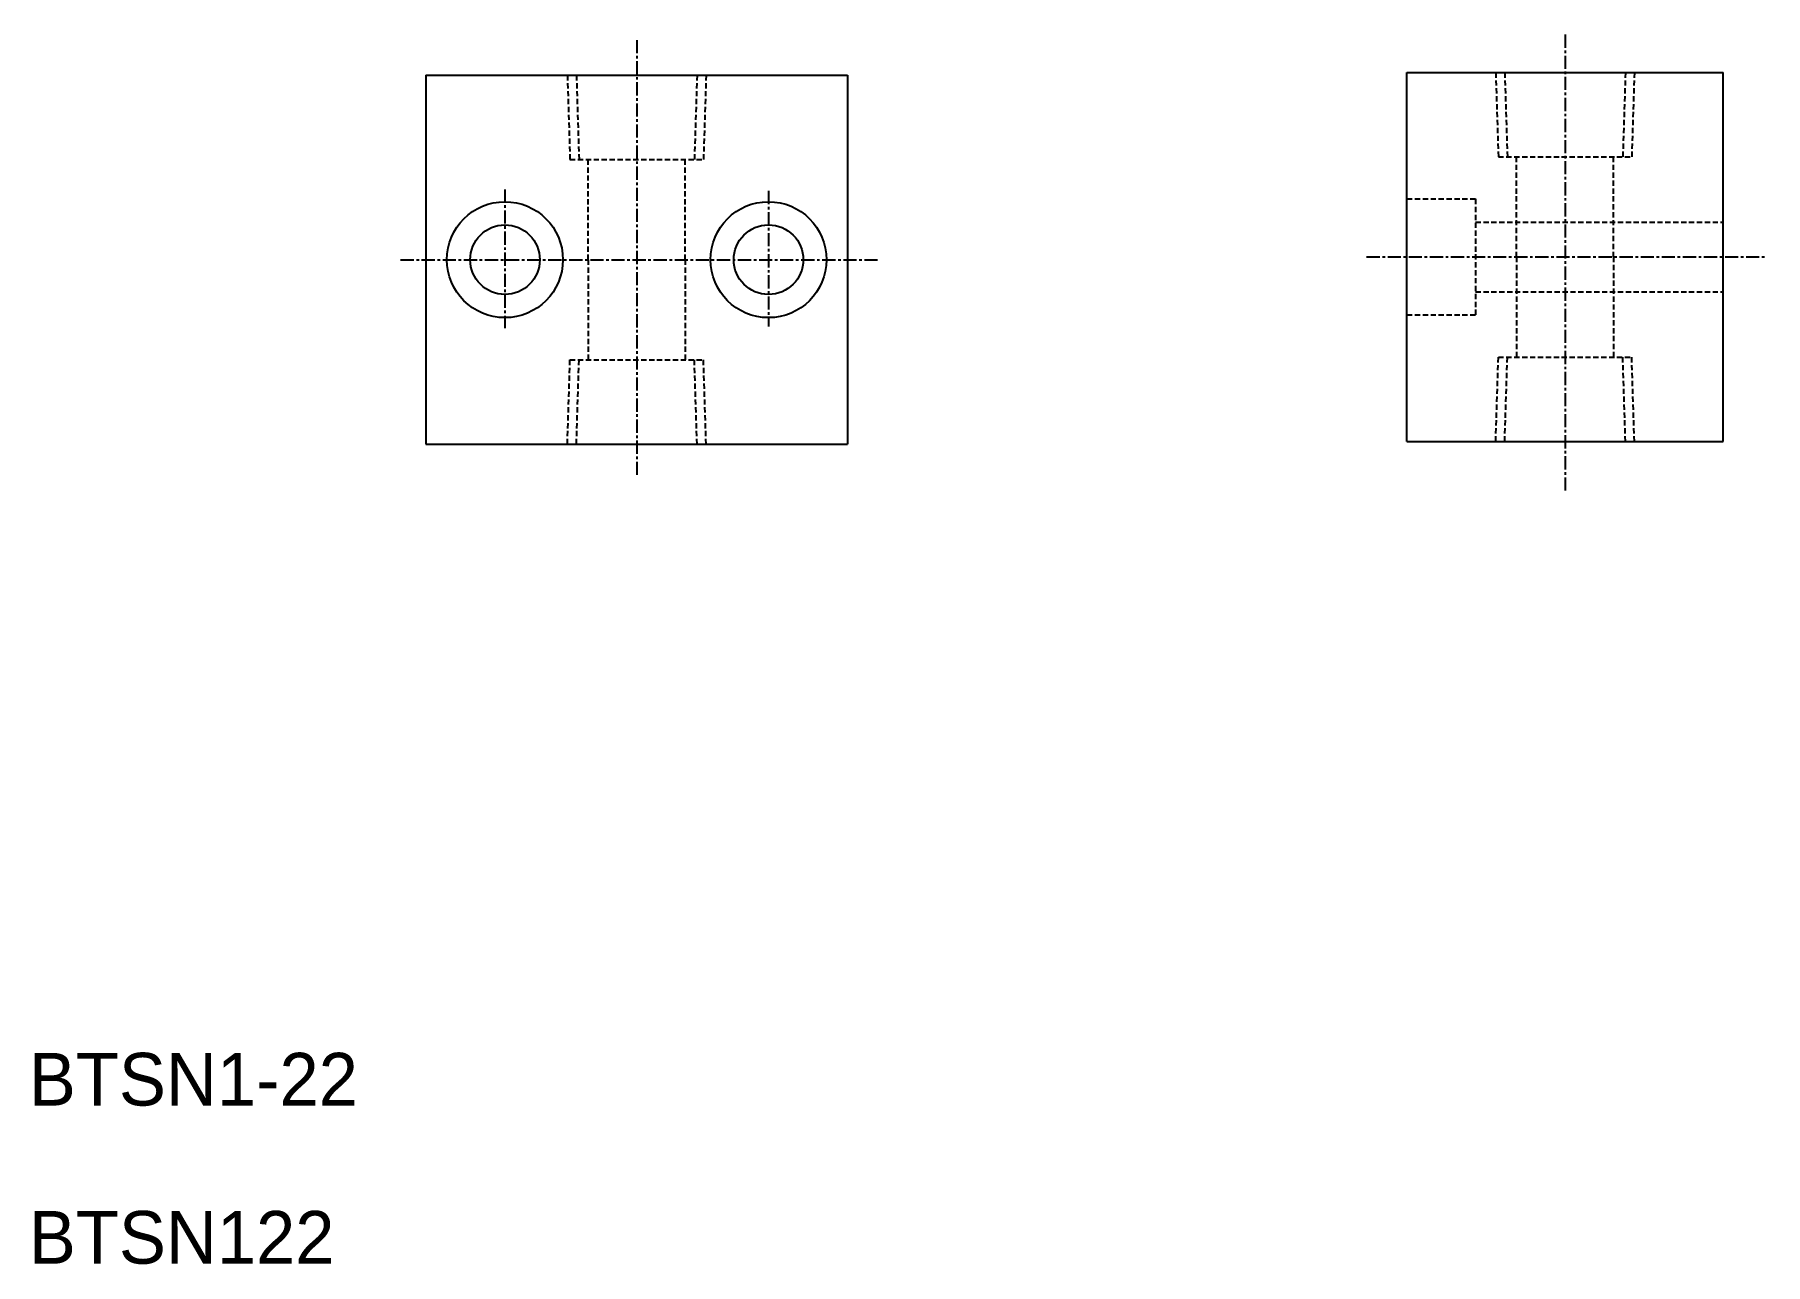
# Model space of a CAD drawing. Extents: x 1366 to 1531, y 3595 to 3712.
import ezdxf

# ---------------------------------------------------------------- set-up
doc = ezdxf.new("R2010")
doc.units = 0
doc.linetypes.add('CENTER', pattern=[2, 1.25, -0.25, 0.25, -0.25])
doc.linetypes.add('DASHED', pattern=[0.75, 0.5, -0.25])
doc.layers.get('0').update_dxf_attribs({"linetype": 'CONTINUOUS'})
doc.layers.add('CENTER', color=1, linetype='CENTER')

msp = doc.modelspace()

# ---------------------------------------------------------------- linework, layer by layer
at = {"color": 7, "linetype": 'CONTINUOUS'}
for p, q in [((1403.56, 3707.76), (1443.56, 3707.76)), ((1403.56, 3707.76), (1403.56, 3672.76)), ((1443.56, 3707.76), (1443.56, 3672.76)), ((1496.62, 3708.02), (1526.62, 3708.02)), ((1496.62, 3673.02), (1496.62, 3708.02)), ((1526.62, 3673.02), (1526.62, 3708.02)), ((1403.56, 3672.76), (1443.56, 3672.76)), ((1496.62, 3673.02), (1526.62, 3673.02)), ((1496.62, 3673.02), (1526.62, 3673.02))]:
    msp.add_line(p, q, dxfattribs=at)
for p, q in [((1413.56, 3707.76), (1413.56, 3707.76)), ((1423.56, 3707.76), (1423.56, 3707.76))]:
    msp.add_line(p, q)
at = {"color": 3, "linetype": 'DASHED'}
for p, q in [((1416.98, 3707.76), (1417.23, 3699.76)), ((1417.84, 3707.76), (1418.09, 3699.76)), ((1429.28, 3707.76), (1429.03, 3699.76)), ((1430.14, 3707.76), (1429.89, 3699.76)), ((1505.04, 3708.02), (1505.29, 3700.02)), ((1505.89, 3708.02), (1506.14, 3700.02)), ((1517.34, 3708.02), (1517.09, 3700.02)), ((1518.19, 3708.02), (1517.94, 3700.02)), ((1417.23, 3699.76), (1429.89, 3699.76)), ((1418.96, 3690.26), (1418.96, 3699.76)), ((1428.16, 3690.26), (1428.16, 3699.76)), ((1505.29, 3700.02), (1517.94, 3700.02)), ((1507.02, 3690.52), (1507.02, 3700.02)), ((1516.22, 3690.52), (1516.22, 3700.02)), ((1496.62, 3696.02), (1503.12, 3696.02)), ((1503.12, 3696.02), (1503.12, 3685.02)), ((1503.12, 3693.82), (1526.62, 3693.82)), ((1507.02, 3690.52), (1507.02, 3681.02)), ((1516.22, 3690.52), (1516.22, 3681.02)), ((1418.96, 3690.26), (1418.96, 3680.76)), ((1428.16, 3690.26), (1428.16, 3680.76)), ((1503.12, 3687.22), (1526.62, 3687.22)), ((1496.62, 3685.02), (1503.12, 3685.02)), ((1416.98, 3672.76), (1417.23, 3680.76)), ((1417.23, 3680.76), (1429.89, 3680.76)), ((1417.84, 3672.76), (1418.09, 3680.76)), ((1429.28, 3672.76), (1429.03, 3680.76)), ((1430.14, 3672.76), (1429.89, 3680.76)), ((1505.04, 3673.02), (1505.29, 3681.02)), ((1505.29, 3681.02), (1517.94, 3681.02)), ((1505.89, 3673.02), (1506.14, 3681.02)), ((1517.34, 3673.02), (1517.09, 3681.02)), ((1518.19, 3673.02), (1517.94, 3681.02))]:
    msp.add_line(p, q, dxfattribs=at)
at = {"color": 7, "linetype": 'CONTINUOUS'}
for centre, radius in [((1411.06, 3690.26), 5.5), ((1436.06, 3690.26), 5.5), ((1411.06, 3690.26), 3.3), ((1436.06, 3690.26), 3.3)]:
    msp.add_circle(centre, radius, dxfattribs=at)
at = {"layer": 'CENTER', "color": 1, "linetype": 'CENTER'}
for p, q in [((1423.56, 3711.09), (1423.56, 3669.76)), ((1511.62, 3711.61), (1511.62, 3668.15)), ((1411.06, 3696.93), (1411.06, 3683.76)), ((1436.06, 3696.78), (1436.06, 3683.91)), ((1492.79, 3690.52), (1530.62, 3690.52)), ((1401.16, 3690.26), (1446.61, 3690.26))]:
    msp.add_line(p, q, dxfattribs=at)

# ---------------------------------------------------------------- texts
at = {"color": 7, "linetype": 'CONTINUOUS'}
for s, p in [('BTSN1-22', (1365.9, 3610.01)), ('BTSN122', (1365.9, 3595.01))]:
    msp.add_text(s, height=5, dxfattribs=at).set_placement(p)

doc.saveas('drawing.dxf')
